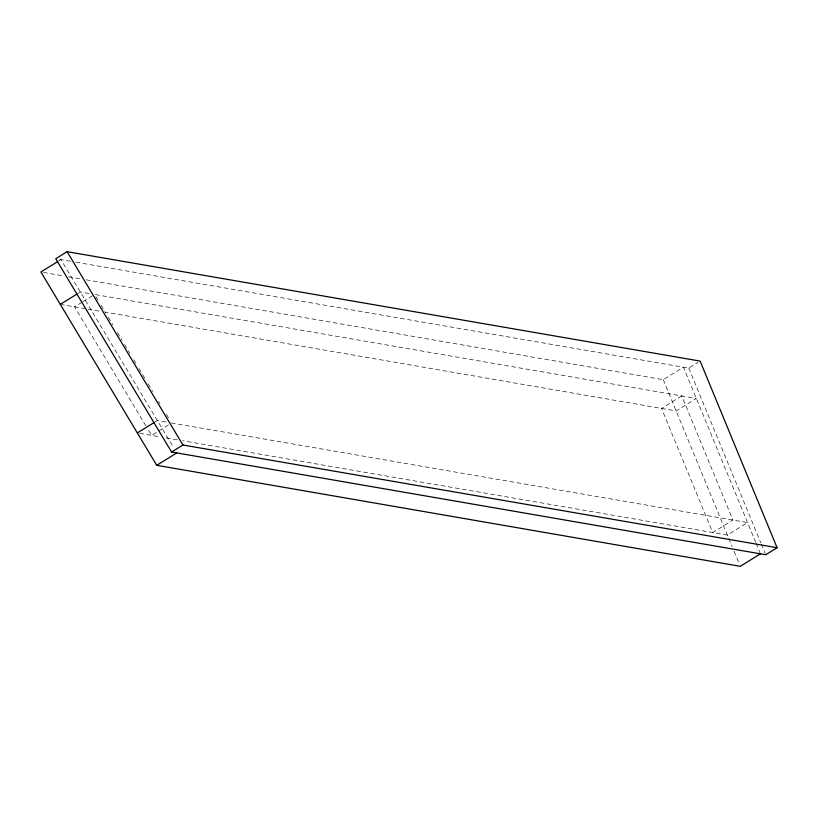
<?xml version="1.0" encoding="UTF-8"?>
<svg xmlns="http://www.w3.org/2000/svg" width="818" height="818" viewBox="0 0 818 818"><rect width="100%" height="100%" fill="white"/><g stroke="black" fill="none" stroke-linecap="round" stroke-linejoin="round"><path stroke-width="0.61" stroke-dasharray="4.09 3.07" d="M58.824 260.911L60.931 259.603L173.539 447.528M78.221 293.294L80.338 291.995L90.389 293.734M81.953 302.282L74.571 306.842L147.036 427.763M83.007 301.627L93.549 295.114M155.256 421.843L157.363 420.544L166.882 422.19M168.477 424.961L151.606 435.391L147.69 428.857M86.166 279.817L663.265 379.685L683.459 367.2L755.658 542.252M75.88 262.189L688.766 368.12L698.061 362.374M59.52 259.357L70.992 261.341M43.415 272.414L63.528 275.901M68.559 276.77L81.135 278.948M95.42 294.603L696.353 398.468L676.159 410.943L105.553 312.2M60.307 304.368L86.698 308.938M87.955 309.153L100.522 311.331M171.207 422.937L747.55 522.569L727.355 535.054L182.629 440.759M139.714 433.336L159.98 436.843M166.269 437.927L177.598 439.89M95.91 296.637L98.518 300.993M101.135 305.349L105.706 312.977M108.313 317.333L112.884 324.961M117.455 332.589L122.025 340.216M124.633 344.572L129.857 353.284M133.774 359.828L136.381 364.184M138.999 368.54L145.522 379.429M148.14 383.795L152.7 391.413M158.58 401.219L159.888 403.397M166.412 414.297L169.674 419.746M688.766 368.12L760.863 542.937M761.353 544.123L765.249 553.571M756.139 543.408L759.963 552.671M663.265 379.685L728.306 537.365M728.787 538.53L732.13 546.629M734.032 551.26L739.288 564.001M681.731 395.932L661.537 408.417L712.734 532.518L732.918 520.043L681.731 395.932"/><path stroke-width="1.23" d="M67.107 251.688L55.747 258.713L171.586 452.027L765.74 554.747L777.1 547.723L700.126 361.096L67.107 251.688L182.946 445.012L777.1 547.723M57.761 261.555L40.9 271.985L156.739 465.309L740.249 566.312L760.433 553.837M60.307 304.368L77.168 293.948M137.332 432.916L154.203 422.497M171.586 452.027L182.946 445.012M156.739 465.309L176.77 452.927"/></g></svg>
